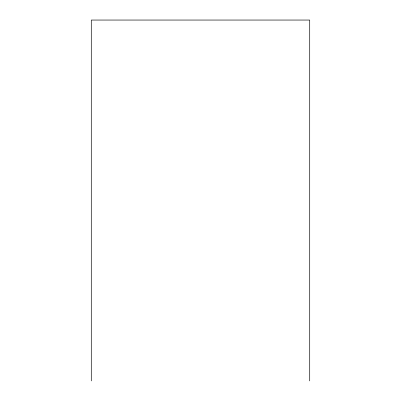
<?xml version="1.0" encoding="UTF-8"?>
<svg xmlns="http://www.w3.org/2000/svg" width="401" height="401" viewBox="0 0 401 401"><rect width="100%" height="100%" fill="white"/><g stroke="black" fill="none" stroke-linecap="round" stroke-linejoin="round"><path stroke-width="0.6" d="M309.712 380.95L309.712 20.05L91.288 20.05L91.288 380.95"/></g></svg>
